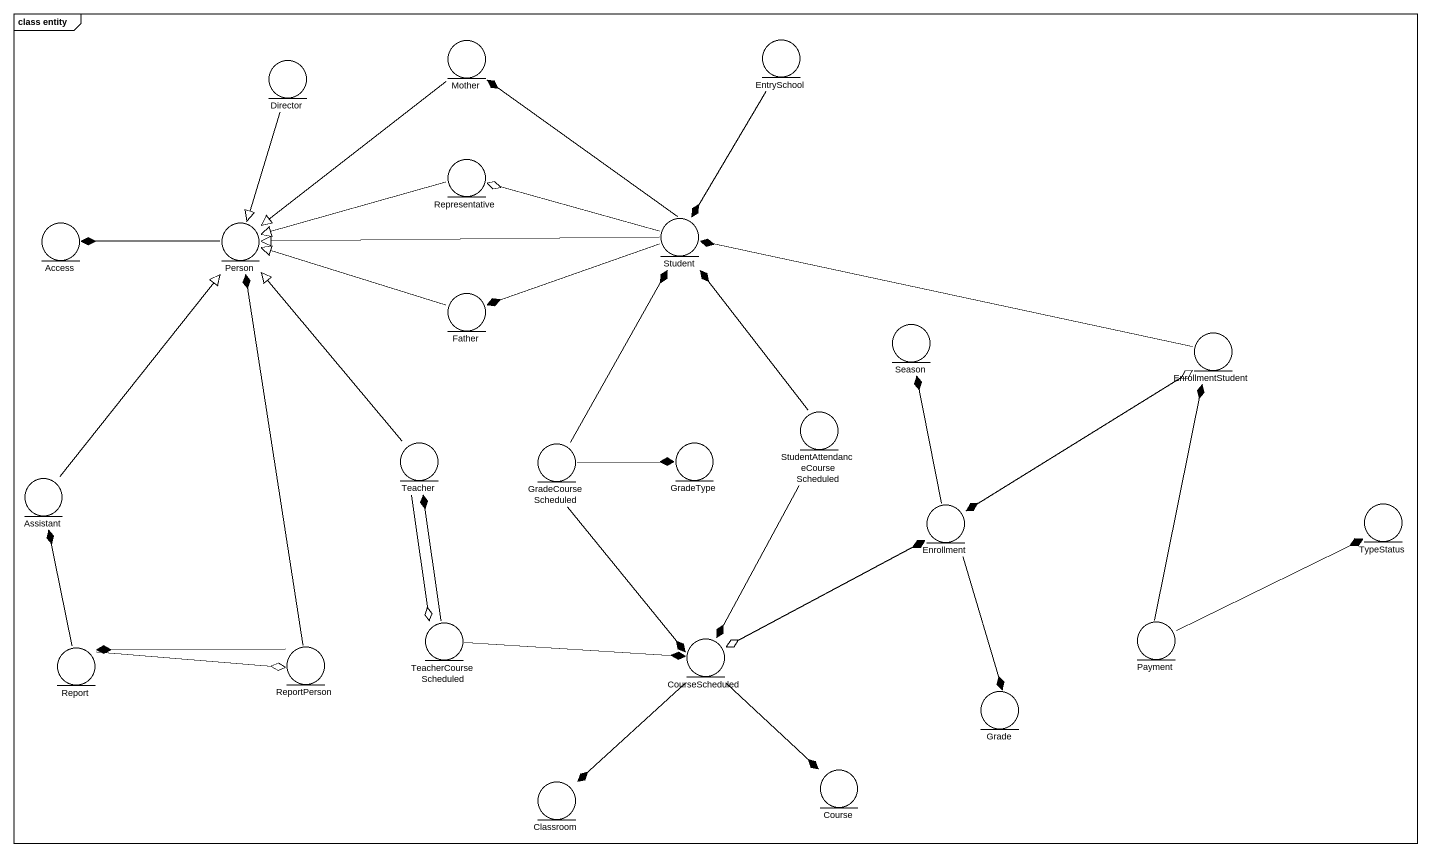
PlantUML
@startuml
mainframe class entity
entity Mother
entity EntrySchool
entity Director
entity Representative
entity Access
entity "Person" as Person_
entity Student
entity Father
entity Season
entity EnrollmentStudent
entity Teacher
entity GradeType
entity "StudentAttendanceCourseScheduled" as StudentAttendanceCourseSched
entity Assistant
entity GradeCourseScheduled
entity Enrollment
entity TypeStatus
entity TeacherCourseScheduled
entity Payment
entity Report
entity ReportPerson
entity CourseScheduled
entity Grade
entity Classroom
entity Course
Mother --|> Person_
EntrySchool --* Student
Director --|> Person_
Representative -left-|> Person_
Person_ -left-* Access
Student -up-* Mother
Student -left-o Representative
Student -left-|> Person_
Student -left-* Father
Father -left-|> Person_
EnrollmentStudent -left-* Student
EnrollmentStudent --* Enrollment
Teacher -up-|> Person_
Teacher --o TeacherCourseScheduled
StudentAttendanceCourseSched -up-* Student
StudentAttendanceCourseSched --* CourseScheduled
Assistant -up-|> Person_
GradeCourseScheduled -up-* Student
GradeCourseScheduled -right-* GradeType
GradeCourseScheduled --* CourseScheduled
Enrollment -up-* Season
Enrollment -up-o EnrollmentStudent
Enrollment -left-o CourseScheduled
Enrollment --* Grade
TeacherCourseScheduled -up-* Teacher
TeacherCourseScheduled -right-* CourseScheduled
Payment -up-* EnrollmentStudent
Payment -right-* TypeStatus
Report -up-* Assistant
Report -right-o ReportPerson
ReportPerson -up-* Person_
ReportPerson -left-* Report
CourseScheduled -right-* Enrollment
CourseScheduled --* Classroom
CourseScheduled --* Course
@enduml
